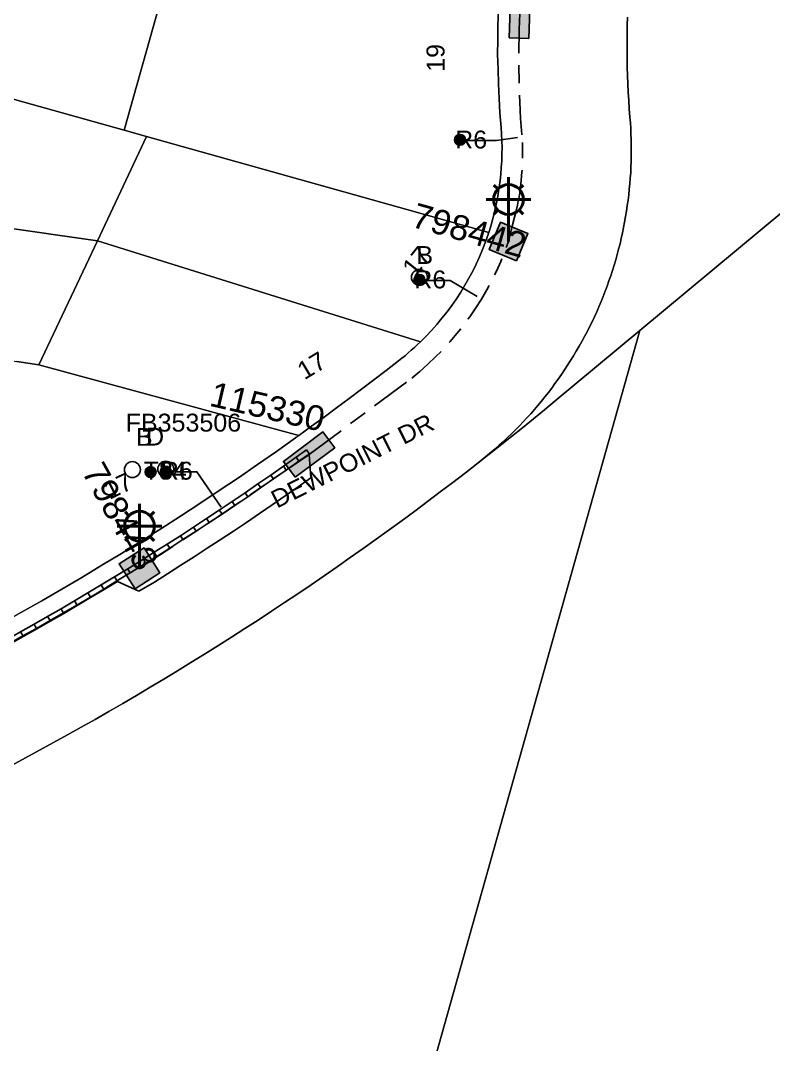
# Model space of a CAD drawing. Header units: metres. Extents: x 289087 to 291245, y 6227587 to 6229773.
# Drawn here: x 290905.1 to 290980.7, y 6228295.6 to 6228398.5 of the extents above; entities that cross this region are included whole.
import ezdxf
from ezdxf.enums import TextEntityAlignment as Align

# ---------------------------------------------------------------- set-up
doc = ezdxf.new("R2010")
doc.units = ezdxf.units.M
doc.linetypes.add('Cable Exist UG', pattern=[8.2, 4, -1.2, 1.8, -1.2])
for name, color, linetype in [('_User Ducts Config', 7, 'Continuous'), ('Duct_SP_EXT', 7, 'Continuous'), ('Equip_SP_SL_EXT', 7, 'Continuous'), ('Mains_LV_EXT', 7, 'Continuous'), ('Mains_LV_SL_EXT', 7, 'Continuous'), ('SupportsUG_SP_LV_EXT', 7, 'Continuous'), ('SupportsUG_SP_LV_SL_EXT', 7, 'Continuous')]:
    doc.layers.add(name, color=color, linetype=linetype)
doc.layers.add('Cadastre Land Parcels_SP_EXT', color=9, linetype='Continuous', lineweight=5)
doc.layers.add('Cadastre Roads_SP_EXT', color=9, linetype='Continuous', lineweight=5)
doc.styles.add('COLUMN_LABEL', font='arial.ttf')
doc.styles.add('iecARIAL', font='arial.ttf', dxfattribs={"height": 2})
doc.styles.add('POLE_LABEL', font='arial.ttf')
doc.styles.get("Standard").update_dxf_attribs({"font": 'arial.ttf'})

# ---------------------------------------------------------------- blocks, each defined once
blk = doc.blocks.new('COLUMN_EXT')
blk.add_hatch(color=256).paths.add_polyline_path([(-1.49, 1.48), (-1.49, -1.49), (1.48, -1.49), (1.48, 1.48)])
blk.add_lwpolyline([(-1.49, -1.49), (1.48, -1.49), (1.48, 1.48), (-1.49, 1.48)], close=True)
for tag, height, style, flags, p in [('ASSET_NUM', 2.5, 'COLUMN_LABEL', 8, (2, 2)), ('STRUCTURE_PLANT_NUMBER', 0.2, 'POLE_LABEL', 9, (1.81, 0.03)), ('STREET_CODE', 0.2, 'COLUMN_LABEL', 9, (1.81, -0.2))]:
    blk.add_attdef(tag, text='', height=height, dxfattribs=dict(style=style, flags=flags)).set_placement(p, align=Align.MIDDLE_LEFT)
at = {"flags": 9}
for tag, p in [('COLUMN_TYPE', (1.81, -0.4)), ('OWNED_BY', (1.81, -0.6)), ('STATE', (1.81, -0.8)), ('USAGE', (1.81, -1)), ('STREETNAME', (1.81, -1.6)), ('SUBURB', (1.81, -1.8)), ('LEGEND', (1.81, -1.2)), ('LOCATION', (1.81, -1.4)), ('NOTES', (1.81, -2))]:
    blk.add_attdef(tag, text='', height=0.2, dxfattribs=at).set_placement(p, align=Align.MIDDLE_LEFT)
at = {"flags": 1}
blk.add_attdef('Z', (1.81, -2.35), '', height=0.2, dxfattribs=at)
blk = doc.blocks.new('PILLAR_EXT')
blk.add_hatch(color=256).paths.add_polyline_path([(-2.475, 0.99), (-2.475, -0.99), (2.475, -0.99), (2.475, 0.99)])
blk.add_lwpolyline([(-2.475, -0.99), (2.475, -0.99), (2.475, 0.99), (-2.475, 0.99)], close=True)
at = {"style": 'iecARIAL', "flags": 8}
blk.add_attdef('ASSET_NUM', (1.5, 3.5), '', height=2.5, dxfattribs=at)
for tag, p, flags in [('OWNED_BY', (0, -0.2), 9), ('STATE', (0, -0.4), 9), ('SUPPORT_TYPE', (0, -0.6), 9), ('USAGE', (0, -0.8), 9), ('LEGEND', (0, -1), 9), ('LOCATION', (0, -1.2), 9), ('STREETNAME', (0, -1.8), 9), ('SUBURB', (0, -2), 1), ('NOTES', (0, -1.4), 9), ('PARENT', (0, -1.6), 9)]:
    blk.add_attdef(tag, p, '', height=0.2, dxfattribs=dict(flags=flags))
blk = doc.blocks.new('DUCT_EXT')
blk.add_circle((0, 0.8), 0.8)
at = {"flags": 1}
blk.add_attdef('Z', (0, 0), '', height=0.2, dxfattribs=at)
at = {"flags": 9}
for tag, p in [('DUCT_CODE', (0, 0)), ('XSECT_TYPE', (0, -0.2)), ('STATE', (0, -0.6)), ('FB_REFERENCE', (0, -0.4)), ('NOTES', (0, -0.8))]:
    blk.add_attdef(tag, text='', height=0.2, dxfattribs=at).set_placement(p, align=Align.MIDDLE_LEFT)
blk = doc.blocks.new('SL_LANTERN_EXT')
at = {"lineweight": 40}
for p, q in [((0, 1.97), (0, 6.47)), ((-1.46, 5.68), (-1.06, 5.28)), ((1.46, 5.68), (1.06, 5.28)), ((-2.25, 4.22), (2.25, 4.22)), ((-1.46, 2.76), (-1.06, 3.16)), ((1.46, 2.76), (1.06, 3.16)), ((0, 0), (0, 2.72))]:
    blk.add_line(p, q, dxfattribs=at)
blk.add_circle((0, 4.22), 1.5, dxfattribs=at)
at = {"style": 'iecARIAL', "flags": 9}
blk.add_attdef('ASSET_NUM', (1.5, 1.5), '', height=2.5, dxfattribs=at)
for tag, p, height, flags in [('CONSTRUCTED_VOLTAGE', (0.98, -0.65), 0.2, 9), ('CONTROL_TYPE', (0.98, -0.85), 0.2, 9), ('LANTERN_PURPOSE', (0.98, -1.05), 0.2, 9), ('LNUMBER', (2.18, -3.25), 2.5, 8), ('OPERATING_VOLTAGE', (0.98, -1.65), 0.2, 9), ('ORIENTATION', (0.98, -1.85), 0.2, 9), ('OWNED_BY', (0.98, -2.05), 0.2, 9), ('STATE', (0.98, -2.25), 0.2, 9), ('LANTERN_TYPE', (0.98, -1.25), 0.2, 9), ('NO_PHASES', (0.98, -1.45), 0.2, 9), ('USAGE', (0.98, -2.45), 0.2, 9), ('CEXIST', (0.98, -2.65), 0.2, 9), ('CNEW', (0.98, -2.85), 0.2, 9), ('CNUMBER', (0.98, -3.05), 0.2, 9), ('CREMOVE', (0.98, -3.25), 0.2, 9), ('CREPLACE', (0.98, -3.45), 0.2, 9), ('LKINGHEIGHT', (0.98, -3.65), 0.2, 9), ('LBRACKET', (0.98, -3.85), 0.2, 9), ('LBRACKETVOCAB', (0.98, -4.05), 0.2, 9), ('LCATEGORY', (0.98, -4.25), 0.2, 9), ('LCHARGE1', (0.98, -4.45), 0.2, 9), ('LCHARGE1PERCENT', (0.98, -4.65), 0.2, 9), ('LCHARGE2', (0.98, -4.85), 0.2, 9), ('LCHARGE2PERCENT', (0.98, -5.05), 0.2, 9), ('LCHARGE3', (0.98, -5.25), 0.2, 9), ('LCHARGE3PERCENT', (0.98, -5.45), 0.2, 9), ('LEXIST', (0.98, -5.65), 0.2, 9), ('LLAMP', (0.98, -5.85), 0.2, 9), ('LLAMPVOCAB', (0.98, -6.05), 0.2, 9), ('LMAST', (0.98, -6.25), 0.2, 9), ('LMASTVOCAB', (0.98, -6.45), 0.2, 9), ('LNEW', (0.98, -6.65), 0.2, 9), ('LANTNUMBER', (0.98, -6.85), 0.2, 9), ('LOUTREACH', (0.98, -7.25), 0.2, 9), ('LOUTREACHVOCAB', (0.98, -7.45), 0.2, 9), ('LRATECODE', (0.98, -7.65), 0.2, 9), ('LREMOVE', (0.98, -7.85), 0.2, 9), ('LREPLACE', (0.98, -8.05), 0.2, 9), ('LTYPE', (0.98, -8.25), 0.2, 9), ('STREETNAME', (0.98, -9.25), 0.2, 9), ('SUBURB', (0.98, -9.45), 0.2, 1), ('LTYPEVOCAB', (0.98, -8.45), 0.2, 9), ('LEGEND', (0.98, -8.65), 0.2, 9), ('LOCATION', (0.98, -8.85), 0.2, 9), ('NOTES', (0.98, -9.05), 0.2, 9)]:
    blk.add_attdef(tag, p, '', height=height, dxfattribs=dict(flags=flags))
blk = doc.blocks.new('CABLE_LARGE_EXT')
h = blk.add_hatch(color=256)
edge = h.paths.add_edge_path()
edge.add_arc((0, 0.55), 0.55, 0, 360)
blk.add_circle((0, 0.55), 0.55)
at = {"flags": 1}
blk.add_attdef('Z', (0, 0), '', height=0.2, dxfattribs=at)
at = {"flags": 9}
for tag, p in [('COND_CODE', (0, 0)), ('STATE', (0, -0.4)), ('XSECT_SIZE', (0, -0.6)), ('FB_REFERENCE', (0, -0.2)), ('NOTES', (0, -0.8))]:
    blk.add_attdef(tag, text='', height=0.2, dxfattribs=at).set_placement(p, align=Align.MIDDLE_LEFT)

msp = doc.modelspace()

# ---------------------------------------------------------------- linework, layer by layer
at = {"layer": '_User Ducts Config'}
for points in [[(290949.9, 6228386.42), (290952.87, 6228386.45), (290954.98, 6228386.74)], [(290945.86, 6228372.35), (290948.24, 6228372.36), (290950.96, 6228370.75)], [(290920.56, 6228353.14), (290922.8, 6228353.14), (290925.25, 6228349.59)]]:
    msp.add_lwpolyline(points, dxfattribs=at)
at = {"layer": 'Cadastre Land Parcels_SP_EXT', "linetype": 'Continuous'}
for points in [[(290919, 6228399.98), (290890.11, 6228408.08), (290886.6, 6228395.56), (290915.49, 6228387.46), (290919, 6228399.98)], [(290917.74, 6228386.82), (290915.49, 6228387.46), (290886.6, 6228395.56), (290882.43, 6228380.69), (290912.81, 6228376.34), (290917.74, 6228386.82)], [(290945.83, 6228366.76), (290946.37, 6228367.35), (290946.91, 6228367.95), (290947.41, 6228368.57), (290947.93, 6228369.2), (290948.39, 6228369.85), (290948.86, 6228370.51), (290949.29, 6228371.19), (290949.72, 6228371.88), (290950.11, 6228372.59), (290950.5, 6228373.29), (290950.84, 6228374.02), (290951.18, 6228374.75), (290951.49, 6228375.49), (290951.78, 6228376.24), (290952.04, 6228376.99), (290952.04, 6228377), (290952.04, 6228377.01), (290952.05, 6228377.02), (290952.05, 6228377.03), (290952.05, 6228377.04), (290952.06, 6228377.04), (290952.06, 6228377.06), (290952.06, 6228377.08), (290952.07, 6228377.1), (290952.07, 6228377.11), (290952.08, 6228377.13), (290952.09, 6228377.15), (290952.1, 6228377.17), (290952.1, 6228377.19), (290917.74, 6228386.82), (290912.81, 6228376.34), (290945.25, 6228366.21), (290945.83, 6228366.76)], [(290912.81, 6228376.34), (290882.43, 6228380.69), (290878.92, 6228368.17), (290904.73, 6228364.23), (290906.94, 6228363.89), (290912.81, 6228376.34)], [(290934.31, 6228357.71), (290935.57, 6228358.63), (290936.83, 6228359.56), (290938.08, 6228360.49), (290939.33, 6228361.43), (290940.57, 6228362.38), (290941.81, 6228363.33), (290943.05, 6228364.29), (290943.37, 6228364.55), (290943.7, 6228364.81), (290944.02, 6228365.08), (290944.33, 6228365.36), (290944.64, 6228365.64), (290944.95, 6228365.92), (290945.25, 6228366.21), (290912.81, 6228376.34), (290906.94, 6228363.89), (290933.04, 6228356.8), (290934.31, 6228357.71)]]:
    msp.add_lwpolyline(points, close=True, dxfattribs=at)
for points in [[(290919, 6228399.98), (290915.49, 6228387.46), (290917.74, 6228386.82), (290952.1, 6228377.19), (290952.3, 6228377.82), (290952.3, 6228377.82), (290952.48, 6228378.46), (290952.66, 6228379.11), (290952.8, 6228379.76), (290952.95, 6228380.41), (290953.05, 6228381.07), (290953.17, 6228381.73), (290953.24, 6228382.4), (290953.33, 6228383.06), (290953.37, 6228383.73), (290953.42, 6228384.4), (290953.42, 6228385.07), (290953.44, 6228385.74), (290953.42, 6228386.41), (290953.4, 6228387.07), (290953.35, 6228387.73), (290953.23, 6228389.2), (290953.15, 6228390.67), (290953.08, 6228392.14), (290953.05, 6228393.61), (290953, 6228395.08), (290953.01, 6228396.56), (290953.02, 6228398.03), (290953.07, 6228399.5)], [(290966.04, 6228398.83), (290966.02, 6228397.99), (290966, 6228397.15), (290966, 6228396.31), (290966, 6228395.47), (290966.01, 6228394.64), (290966.02, 6228393.8), (290966.05, 6228392.96), (290966.08, 6228392.12), (290966.12, 6228391.29), (290966.17, 6228390.45), (290966.22, 6228389.61), (290966.29, 6228388.78), (290966.33, 6228388.22), (290966.36, 6228387.67), (290966.39, 6228387.11), (290966.41, 6228386.55), (290966.42, 6228386), (290966.42, 6228385.44), (290966.42, 6228384.88), (290966.4, 6228384.33), (290966.38, 6228383.77), (290966.36, 6228383.21), (290966.32, 6228382.66), (290966.28, 6228382.1), (290966.22, 6228381.55), (290966.17, 6228380.99), (290966.1, 6228380.44), (290966.02, 6228379.89), (290965.94, 6228379.34), (290965.85, 6228378.79), (290965.75, 6228378.24), (290965.65, 6228377.69), (290965.54, 6228377.15), (290965.42, 6228376.6), (290965.29, 6228376.06), (290965.15, 6228375.52), (290965.01, 6228374.98), (290964.86, 6228374.45), (290964.7, 6228373.91), (290964.53, 6228373.38), (290964.36, 6228372.85), (290964.18, 6228372.33), (290963.99, 6228371.8), (290963.8, 6228371.28), (290963.6, 6228370.76), (290963.39, 6228370.24), (290963.17, 6228369.73), (290962.95, 6228369.22), (290962.72, 6228368.71), (290962.48, 6228368.21), (290962.23, 6228367.71), (290961.98, 6228367.21), (290961.72, 6228366.72), (290961.46, 6228366.23), (290961.18, 6228365.75), (290960.9, 6228365.26), (290960.62, 6228364.79), (290960.33, 6228364.31), (290960.03, 6228363.84), (290959.72, 6228363.38), (290959.41, 6228362.91), (290959.09, 6228362.46), (290958.76, 6228362.01), (290958.43, 6228361.56), (290958.1, 6228361.12), (290957.75, 6228360.68), (290957.4, 6228360.24), (290957.05, 6228359.81), (290956.69, 6228359.39), (290956.32, 6228358.97), (290955.94, 6228358.56), (290955.57, 6228358.15), (290955.18, 6228357.75), (290954.79, 6228357.35), (290954.39, 6228356.96), (290953.99, 6228356.57), (290953.59, 6228356.19), (290953.17, 6228355.82), (290952.76, 6228355.45), (290951.04, 6228354.03), (290953.27, 6228355.79), (290953.27, 6228355.79), (290954.38, 6228356.68), (290955.49, 6228357.57), (290956.59, 6228358.47), (290957.69, 6228359.37), (290958.78, 6228360.28), (290967.29, 6228367.35), (290991.44, 6228387.44)], [(290991.44, 6228387.44), (290967.29, 6228367.35), (290946.72, 6228294.24)], [(290946.72, 6228294.24), (290967.29, 6228367.35), (290958.78, 6228360.28), (290957.69, 6228359.37), (290956.59, 6228358.47), (290955.49, 6228357.57), (290954.38, 6228356.68), (290953.27, 6228355.79), (290951.04, 6228354.03), (290949.78, 6228353.05), (290948.51, 6228352.08), (290947.24, 6228351.11), (290945.96, 6228350.15), (290944.68, 6228349.19), (290943.4, 6228348.25), (290942.1, 6228347.3), (290940.81, 6228346.37), (290939.51, 6228345.44), (290938.2, 6228344.52), (290936.9, 6228343.6), (290935.58, 6228342.69), (290934.26, 6228341.79), (290932.94, 6228340.89), (290931.61, 6228340), (290930.28, 6228339.12), (290928.95, 6228338.24), (290927.61, 6228337.38), (290926.26, 6228336.51), (290924.91, 6228335.66), (290923.56, 6228334.81), (290922.2, 6228333.97), (290920.84, 6228333.13), (290919.47, 6228332.3), (290918.1, 6228331.48), (290916.73, 6228330.66), (290915.35, 6228329.86), (290913.97, 6228329.05), (290912.58, 6228328.26), (290911.19, 6228327.47), (290909.8, 6228326.69), (290908.4, 6228325.92), (290907, 6228325.15), (290905.59, 6228324.39), (290904.18, 6228323.64)], [(290903.18, 6228337.89), (290905.2, 6228339.03), (290907.23, 6228340.18), (290909.24, 6228341.35), (290911.26, 6228342.53), (290913.24, 6228343.74), (290915.24, 6228344.94), (290917.21, 6228346.18), (290919.18, 6228347.42), (290921.14, 6228348.68), (290923.1, 6228349.95), (290925.03, 6228351.25), (290926.96, 6228352.54), (290928.88, 6228353.87), (290930.79, 6228355.19), (290932.69, 6228356.55), (290932.69, 6228356.55), (290932.7, 6228356.56), (290932.71, 6228356.57), (290932.72, 6228356.57), (290932.73, 6228356.58), (290932.74, 6228356.59), (290932.75, 6228356.59), (290932.76, 6228356.6), (290932.76, 6228356.6), (290932.79, 6228356.62), (290932.83, 6228356.65), (290932.86, 6228356.67), (290932.9, 6228356.7), (290932.93, 6228356.72), (290932.97, 6228356.75), (290933, 6228356.77), (290933.04, 6228356.8), (290906.94, 6228363.89), (290904.73, 6228364.23)]]:
    msp.add_lwpolyline(points, dxfattribs=at)
at = {"layer": 'Cadastre Roads_SP_EXT', "linetype": 'Continuous'}
for points in [[(290953.07, 6228399.5), (290953.02, 6228398.03), (290953.01, 6228396.56), (290953, 6228395.08), (290953.05, 6228393.61), (290953.08, 6228392.14), (290953.15, 6228390.67), (290953.23, 6228389.2), (290953.35, 6228387.73), (290953.4, 6228387.07), (290953.42, 6228386.41), (290953.44, 6228385.74), (290953.42, 6228385.07), (290953.42, 6228384.4), (290953.37, 6228383.73), (290953.33, 6228383.06), (290953.24, 6228382.4), (290953.17, 6228381.73), (290953.05, 6228381.07), (290952.95, 6228380.41), (290952.8, 6228379.76), (290952.66, 6228379.11), (290952.48, 6228378.46), (290952.3, 6228377.82), (290952.1, 6228377.19), (290952.1, 6228377.17), (290952.09, 6228377.15), (290952.08, 6228377.13), (290952.07, 6228377.11), (290952.07, 6228377.1), (290952.06, 6228377.08), (290952.06, 6228377.06), (290952.06, 6228377.04), (290952.05, 6228377.04), (290952.05, 6228377.03), (290952.05, 6228377.02), (290952.04, 6228377.01), (290952.04, 6228377), (290952.04, 6228376.99), (290951.78, 6228376.24), (290951.49, 6228375.49), (290951.18, 6228374.75), (290950.84, 6228374.02), (290950.5, 6228373.29), (290950.11, 6228372.59), (290949.72, 6228371.88), (290949.29, 6228371.19), (290948.86, 6228370.51), (290948.39, 6228369.85), (290947.93, 6228369.2), (290947.41, 6228368.57), (290946.91, 6228367.95), (290946.37, 6228367.35), (290945.83, 6228366.76), (290945.25, 6228366.21), (290944.95, 6228365.92), (290944.64, 6228365.64), (290944.33, 6228365.36), (290944.02, 6228365.08), (290943.7, 6228364.81), (290943.37, 6228364.55), (290943.05, 6228364.29), (290941.81, 6228363.33), (290940.57, 6228362.38), (290939.33, 6228361.43), (290938.08, 6228360.49), (290936.83, 6228359.56), (290935.57, 6228358.63), (290934.31, 6228357.71), (290933.04, 6228356.8), (290933, 6228356.77), (290932.97, 6228356.75), (290932.93, 6228356.72), (290932.9, 6228356.7), (290932.86, 6228356.67), (290932.83, 6228356.65), (290932.79, 6228356.62), (290932.76, 6228356.6), (290932.75, 6228356.59), (290932.74, 6228356.59), (290932.73, 6228356.58), (290932.72, 6228356.57), (290932.71, 6228356.57), (290932.7, 6228356.56), (290932.69, 6228356.55), (290932.69, 6228356.55), (290930.79, 6228355.19), (290928.88, 6228353.87), (290926.96, 6228352.54), (290925.03, 6228351.25), (290923.1, 6228349.95), (290921.14, 6228348.68), (290919.18, 6228347.42), (290917.21, 6228346.18), (290915.24, 6228344.94), (290913.24, 6228343.74), (290911.26, 6228342.53), (290909.24, 6228341.35), (290907.23, 6228340.18), (290905.2, 6228339.03), (290903.18, 6228337.89)], [(290904.18, 6228323.64), (290905.59, 6228324.39), (290907, 6228325.15), (290908.4, 6228325.92), (290909.8, 6228326.69), (290911.19, 6228327.47), (290912.58, 6228328.26), (290913.97, 6228329.05), (290915.35, 6228329.86), (290916.73, 6228330.66), (290918.1, 6228331.48), (290919.47, 6228332.3), (290920.84, 6228333.13), (290922.2, 6228333.97), (290923.56, 6228334.81), (290924.91, 6228335.66), (290926.26, 6228336.51), (290927.61, 6228337.38), (290928.95, 6228338.24), (290930.28, 6228339.12), (290931.61, 6228340), (290932.94, 6228340.89), (290934.26, 6228341.79), (290935.58, 6228342.69), (290936.9, 6228343.6), (290938.2, 6228344.52), (290939.51, 6228345.44), (290940.81, 6228346.37), (290942.1, 6228347.3), (290943.4, 6228348.25), (290944.68, 6228349.19), (290945.96, 6228350.15), (290947.24, 6228351.11), (290948.51, 6228352.08), (290949.78, 6228353.05), (290951.04, 6228354.03), (290952.76, 6228355.45), (290953.17, 6228355.82), (290953.59, 6228356.19), (290953.99, 6228356.57), (290954.39, 6228356.96), (290954.79, 6228357.35), (290954.79, 6228357.35), (290955.18, 6228357.75), (290955.57, 6228358.15), (290955.94, 6228358.56), (290956.32, 6228358.97), (290956.69, 6228359.39), (290957.05, 6228359.81), (290957.4, 6228360.24), (290957.75, 6228360.68), (290958.1, 6228361.12), (290958.43, 6228361.56), (290958.76, 6228362.01), (290959.09, 6228362.46), (290959.41, 6228362.91), (290959.72, 6228363.38), (290960.03, 6228363.84), (290960.33, 6228364.31), (290960.62, 6228364.79), (290960.9, 6228365.26), (290961.18, 6228365.75), (290961.46, 6228366.23), (290961.72, 6228366.72), (290961.98, 6228367.21), (290962.23, 6228367.71), (290962.48, 6228368.21), (290962.72, 6228368.71), (290962.95, 6228369.22), (290963.17, 6228369.73), (290963.39, 6228370.24), (290963.6, 6228370.76), (290963.8, 6228371.28), (290963.99, 6228371.8), (290964.18, 6228372.33), (290964.36, 6228372.85), (290964.53, 6228373.38), (290964.7, 6228373.91), (290964.86, 6228374.45), (290965.01, 6228374.98), (290965.15, 6228375.52), (290965.29, 6228376.06), (290965.42, 6228376.6), (290965.54, 6228377.15), (290965.65, 6228377.69), (290965.75, 6228378.24), (290965.85, 6228378.79), (290965.94, 6228379.34), (290966.02, 6228379.89), (290966.1, 6228380.44), (290966.17, 6228380.99), (290966.22, 6228381.55), (290966.28, 6228382.1), (290966.32, 6228382.66), (290966.36, 6228383.21), (290966.38, 6228383.77), (290966.4, 6228384.33), (290966.42, 6228384.88), (290966.42, 6228385.44), (290966.42, 6228386), (290966.41, 6228386.55), (290966.39, 6228387.11), (290966.36, 6228387.67), (290966.33, 6228388.22), (290966.29, 6228388.78), (290966.22, 6228389.61), (290966.17, 6228390.45), (290966.12, 6228391.29), (290966.08, 6228392.12), (290966.05, 6228392.96), (290966.02, 6228393.8), (290966.01, 6228394.64), (290966, 6228395.47), (290966, 6228396.31), (290966, 6228397.15), (290966.02, 6228397.99), (290966.04, 6228398.83)]]:
    msp.add_lwpolyline(points, dxfattribs=at)
at = {"layer": 'Duct_SP_EXT'}
for p, q in [((290933.81, 6228355.35), (290932.77, 6228354.61)), ((290933.81, 6228355.35), (290933.95, 6228355.16)), ((290934.09, 6228354.96), (290933.95, 6228355.16)), ((290932.77, 6228354.61), (290931.49, 6228353.71)), ((290933.05, 6228354.22), (290931.77, 6228353.31)), ((290932.77, 6228354.61), (290932.91, 6228354.41)), ((290933.05, 6228354.22), (290932.91, 6228354.41)), ((290934.09, 6228354.96), (290933.05, 6228354.22)), ((290931.49, 6228353.71), (290930.21, 6228352.81)), ((290931.77, 6228353.31), (290930.49, 6228352.42)), ((290931.49, 6228353.71), (290931.63, 6228353.51)), ((290931.77, 6228353.31), (290931.63, 6228353.51)), ((290930.21, 6228352.81), (290928.93, 6228351.92)), ((290930.49, 6228352.42), (290929.2, 6228351.53)), ((290930.21, 6228352.81), (290930.35, 6228352.61)), ((290930.49, 6228352.42), (290930.35, 6228352.61)), ((290927.64, 6228351.04), (290926.35, 6228350.16)), ((290928.93, 6228351.92), (290927.64, 6228351.04)), ((290927.64, 6228351.04), (290927.78, 6228350.84)), ((290929.2, 6228351.53), (290927.91, 6228350.64)), ((290928.93, 6228351.92), (290929.07, 6228351.72)), ((290929.2, 6228351.53), (290929.07, 6228351.72)), ((290926.35, 6228350.16), (290925.05, 6228349.29)), ((290926.35, 6228350.16), (290926.48, 6228349.96)), ((290926.62, 6228349.76), (290926.48, 6228349.96)), ((290927.91, 6228350.64), (290926.62, 6228349.76)), ((290927.91, 6228350.64), (290927.78, 6228350.84)), ((290925.05, 6228349.29), (290923.75, 6228348.43)), ((290925.32, 6228348.89), (290924.02, 6228348.03)), ((290925.05, 6228349.29), (290925.19, 6228349.09)), ((290925.32, 6228348.89), (290925.19, 6228349.09)), ((290926.62, 6228349.76), (290925.32, 6228348.89)), ((290923.75, 6228348.43), (290922.45, 6228347.57)), ((290924.02, 6228348.03), (290922.71, 6228347.17)), ((290923.75, 6228348.43), (290923.89, 6228348.23)), ((290924.02, 6228348.03), (290923.89, 6228348.23)), ((290922.45, 6228347.57), (290921.14, 6228346.72)), ((290922.71, 6228347.17), (290921.4, 6228346.32)), ((290922.45, 6228347.57), (290922.58, 6228347.37)), ((290922.71, 6228347.17), (290922.58, 6228347.37)), ((290919.82, 6228345.88), (290918.5, 6228345.05)), ((290921.14, 6228346.72), (290919.82, 6228345.88)), ((290919.82, 6228345.88), (290919.95, 6228345.68)), ((290921.4, 6228346.32), (290920.08, 6228345.48)), ((290921.14, 6228346.72), (290921.27, 6228346.52)), ((290921.4, 6228346.32), (290921.27, 6228346.52)), ((290918.5, 6228345.05), (290916.9, 6228344.04)), ((290918.5, 6228345.05), (290918.63, 6228344.84)), ((290918.76, 6228344.64), (290918.63, 6228344.84)), ((290920.08, 6228345.48), (290918.76, 6228344.64)), ((290920.08, 6228345.48), (290919.95, 6228345.68)), ((290916.9, 6228344.04), (290915.86, 6228343.39)), ((290916.9, 6228344.04), (290917.03, 6228343.84)), ((290916.9, 6228344.04), (290917.03, 6228343.84)), ((290917.15, 6228343.63), (290917.03, 6228343.84)), ((290917.15, 6228343.63), (290917.03, 6228343.84)), ((290918.76, 6228344.64), (290917.15, 6228343.63)), ((290915.86, 6228343.39), (290914.52, 6228342.58)), ((290916.11, 6228342.98), (290914.77, 6228342.17)), ((290915.86, 6228343.39), (290915.98, 6228343.19)), ((290916.11, 6228342.98), (290915.98, 6228343.19)), ((290917.15, 6228343.63), (290916.11, 6228342.98)), ((290913.19, 6228341.77), (290911.85, 6228340.96)), ((290914.52, 6228342.58), (290913.19, 6228341.77)), ((290913.19, 6228341.77), (290913.31, 6228341.56)), ((290914.77, 6228342.17), (290913.44, 6228341.36)), ((290914.52, 6228342.58), (290914.65, 6228342.37)), ((290914.77, 6228342.17), (290914.65, 6228342.37)), ((290911.85, 6228340.96), (290910.51, 6228340.17)), ((290911.85, 6228340.96), (290911.97, 6228340.76)), ((290912.1, 6228340.55), (290911.97, 6228340.76)), ((290913.44, 6228341.36), (290912.1, 6228340.55)), ((290913.44, 6228341.36), (290913.31, 6228341.56)), ((290910.51, 6228340.17), (290909.16, 6228339.38)), ((290910.75, 6228339.75), (290909.4, 6228338.96)), ((290910.51, 6228340.17), (290910.63, 6228339.96)), ((290910.75, 6228339.75), (290910.63, 6228339.96)), ((290912.1, 6228340.55), (290910.75, 6228339.75)), ((290907.81, 6228338.6), (290906.45, 6228337.82)), ((290909.16, 6228339.38), (290907.81, 6228338.6)), ((290907.81, 6228338.6), (290907.93, 6228338.39)), ((290909.4, 6228338.96), (290908.05, 6228338.18)), ((290909.16, 6228339.38), (290909.28, 6228339.17)), ((290909.4, 6228338.96), (290909.28, 6228339.17)), ((290906.45, 6228337.82), (290905.1, 6228337.05)), ((290906.45, 6228337.82), (290906.57, 6228337.61)), ((290906.69, 6228337.4), (290906.57, 6228337.61)), ((290908.05, 6228338.18), (290906.69, 6228337.4)), ((290908.05, 6228338.18), (290907.93, 6228338.39)), ((290905.1, 6228337.05), (290903.73, 6228336.29)), ((290905.33, 6228336.64), (290903.97, 6228335.87)), ((290905.1, 6228337.05), (290905.21, 6228336.84)), ((290905.33, 6228336.64), (290905.21, 6228336.84)), ((290906.69, 6228337.4), (290905.33, 6228336.64))]:
    msp.add_line(p, q, dxfattribs=at)
at = {"layer": 'Mains_LV_EXT', "linetype": 'Cable Exist UG'}
msp.add_lwpolyline([(290903.99, 6228335.82), (290905.36, 6228336.58), (290906.72, 6228337.35), (290908.08, 6228338.13), (290909.43, 6228338.91), (290910.78, 6228339.7), (290912.13, 6228340.5), (290913.47, 6228341.3), (290914.81, 6228342.12), (290916.96, 6228341.14), (290916.96, 6228341.14), (290918.53, 6228342.06), (290919.86, 6228342.9), (290921.19, 6228343.74), (290922.52, 6228344.59), (290923.83, 6228345.45), (290925.15, 6228346.31), (290926.46, 6228347.18), (290927.77, 6228348.06), (290929.07, 6228348.94), (290930.37, 6228349.83), (290931.67, 6228350.73), (290932.96, 6228351.63), (290934.24, 6228352.54), (290934.07, 6228354.87)], dxfattribs=at)
at = {"layer": 'Mains_LV_SL_EXT', "linetype": 'Cable Exist UG'}
for points in [[(290954.09, 6228376.28), (290954.48, 6228377.97), (290954.48, 6228377.97), (290954.91, 6228379.51), (290954.91, 6228379.51, 0.06339), (290955.49, 6228386.23), (290955.49, 6228386.23, -0.033281), (290955.24, 6228399.2)], [(290917.04, 6228343.45), (290923.86, 6228347.9), (290923.86, 6228347.9), (290934.07, 6228354.87), (290944.37, 6228362.55), (290944.37, 6228362.55, 0.14179), (290954.09, 6228376.28)]]:
    msp.add_lwpolyline(points, format="xyb", dxfattribs=at)

# ---------------------------------------------------------------- block references
at = {"layer": '_User Ducts Config'}
for name, p in [('CABLE_LARGE_EXT', (290949.22, 6228385.95)), ('DUCT_EXT', (290945.15, 6228371.88)), ('CABLE_LARGE_EXT', (290945.15, 6228371.88)), ('DUCT_EXT', (290916.32, 6228352.56)), ('DUCT_EXT', (290919.67, 6228352.6)), ('CABLE_LARGE_EXT', (290918.15, 6228352.56)), ('CABLE_LARGE_EXT', (290919.67, 6228352.6))]:
    msp.add_blockref(name, p, dxfattribs=at)
at = {"layer": 'Equip_SP_SL_EXT'}
for p in [(290954.09, 6228376.28), (290917.04, 6228343.45)]:
    msp.add_blockref('SL_LANTERN_EXT', p, dxfattribs=at)
at = {"layer": 'SupportsUG_SP_LV_EXT'}
ref = msp.add_blockref('PILLAR_EXT', (290955.24, 6228399.2), dxfattribs=dict(at, rotation=88.0611479977168))
ref.add_attrib('ASSET_NUM', '109060', dxfattribs={"layer": '0', "height": 2.5, "rotation": 344.2937, "style": 'iecARIAL'}).set_placement((290956.74, 6228402.7), align=Align.MIDDLE_RIGHT)
ref = msp.add_blockref('PILLAR_EXT', (290934.07, 6228354.87), dxfattribs=dict(at, rotation=36.7621191379005))
ref.add_attrib('ASSET_NUM', '115330', dxfattribs={"layer": '0', "height": 2.5, "rotation": 346.8844, "style": 'iecARIAL'}).set_placement((290935.57, 6228358.37), align=Align.MIDDLE_RIGHT)
at = {"layer": 'SupportsUG_SP_LV_SL_EXT'}
ref = msp.add_blockref('COLUMN_EXT', (290954.09, 6228376.28), dxfattribs=dict(at, rotation=67.4752075216898))
ref.add_attrib('ASSET_NUM', '798442', dxfattribs={"layer": '0', "height": 2.5, "rotation": 344.1757, "style": 'COLUMN_LABEL'}).set_placement((290956.09, 6228377.03), align=Align.TOP_RIGHT)
ref = msp.add_blockref('COLUMN_EXT', (290917.04, 6228343.45), dxfattribs=dict(at, rotation=32.52955725464955))
ref.add_attrib('ASSET_NUM', '798443', dxfattribs={"layer": '0', "height": 2.5, "rotation": 299.1588, "style": 'COLUMN_LABEL'}).set_placement((290919.04, 6228344.2), align=Align.TOP_RIGHT)

# ---------------------------------------------------------------- texts
at = {"layer": '_User Ducts Config'}
for s, p in [('R6', (290948.73, 6228385.63)), ('B', (290944.84, 6228374.02)), ('R6', (290944.63, 6228371.57)), ('FB353506', (290915.64, 6228357.18)), ('B', (290916.67, 6228355.75)), ('D', (290917.69, 6228355.78)), ('T84', (290917.45, 6228352.36)), ('R6', (290919.17, 6228352.35))]:
    msp.add_text(s, height=1.8, dxfattribs=at).set_placement(p)
at = {"layer": 'Cadastre Land Parcels_SP_EXT'}
for s, rotation, p in [('19', 90.2546, (290947.67, 6228393.34)), ('17', 51.4993, (290944.69, 6228372.64)), ('17', 30.8768, (290933.59, 6228362.33)), ('17', 26.3354, (290914.03, 6228350.3))]:
    msp.add_text(s, height=1.8, rotation=rotation, dxfattribs=at).set_placement(p)
at = {"layer": 'Cadastre Roads_SP_EXT'}
msp.add_text('DEWPOINT DR', height=1.8, rotation=26.6837, dxfattribs=at).set_placement((290930.83, 6228349.43))

doc.saveas('drawing.dxf')
